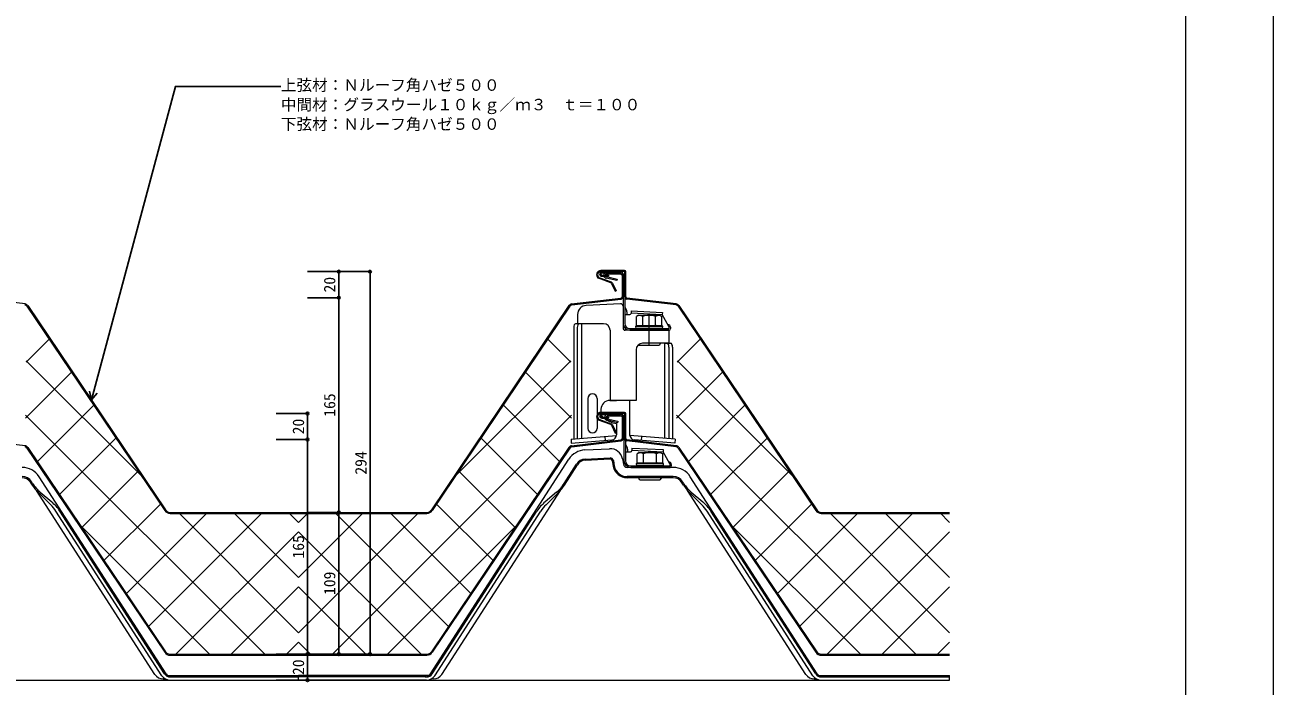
# Model space of a CAD drawing. Units: millimetres at full size, sheet at 1:3. Extents: x -1262 to 3778, y -891 to 1036.
# Drawn here: x 2820 to 3778, y 20 to 528 of the extents above; entities that cross this region are included whole.
import ezdxf
from ezdxf.enums import TextEntityAlignment as Align

# ---------------------------------------------------------------- set-up
doc = ezdxf.new("R2010")
doc.units = ezdxf.units.MM
doc.header["$LTSCALE"] = 3
doc.linetypes.add('CHAIN2', pattern=[12, 9, -1, 1, -1])
for name, color, linetype, lineweight in [('0-0_補助1', 4, 'Continuous', 5), ('0-4_寸法線1', 5, 'Continuous', 25), ('0-6_名称1', 5, 'Continuous', 25), ('0-B_屋根1', 6, 'Continuous', 20), ('0-C_屋根2', 3, 'Continuous', 9), ('2-1_裏貼1', 2, 'Continuous', 18), ('2-A_タイトフレーム', 3, 'Continuous', 9), ('2-C_断熱金具', 7, 'Continuous', 5), ('3-0_吊子', 7, 'Continuous', 5), ('4-2_H鋼1', 2, 'Continuous', 18), ('5-B_枠2', 4, 'Continuous', 5)]:
    doc.layers.add(name, color=color, linetype=linetype, lineweight=lineweight)
doc.styles.add('ＭＳ ゴシック', font='')
doc.styles.get('ＭＳ ゴシック').set_extended_font_data('MS Gothic')

msp = doc.modelspace()

# ---------------------------------------------------------------- linework, layer by layer
at = {"layer": '0-0_補助1'}
msp.add_line((3711.647, -819), (3711.647, 819), dxfattribs=at)
at = {"layer": '0-4_寸法線1'}
for p, q in [((3037.027, 338.458), (3061.027, 338.458)), ((3061.027, 338.458), (3085.027, 338.458)), ((3061.027, 318.458), (3061.027, 338.458)), ((3085.027, 44.458), (3085.027, 338.458)), ((3037.027, 318.458), (3061.027, 318.458)), ((3037.027, 318.458), (3061.027, 318.458)), ((3061.027, 153.458), (3061.027, 318.458)), ((3013.027, 229.458), (3037.027, 229.458)), ((3037.027, 209.458), (3037.027, 229.458)), ((3013.027, 209.458), (3037.027, 209.458)), ((3013.027, 209.458), (3037.027, 209.458)), ((3037.027, 44.458), (3037.027, 209.458)), ((3037.027, 153.458), (3061.027, 153.458)), ((3037.027, 153.458), (3061.027, 153.458)), ((3061.027, 44.458), (3061.027, 153.458)), ((3013.027, 44.458), (3037.027, 44.458)), ((3013.027, 44.458), (3037.027, 44.458)), ((3037.027, 44.458), (3061.027, 44.458)), ((3037.027, 24.458), (3037.027, 44.458)), ((3061.027, 44.458), (3085.027, 44.458)), ((3013.027, 24.458), (3037.027, 24.458))]:
    msp.add_line(p, q, dxfattribs=at)
for centre in [(3061.027, 338.458), (3085.027, 338.458), (3061.027, 318.458), (3061.027, 318.458), (3037.027, 229.458), (3037.027, 209.458), (3037.027, 209.458), (3061.027, 153.458), (3061.027, 153.458), (3037.027, 44.458), (3037.027, 44.458), (3061.027, 44.458), (3085.027, 44.458), (3037.027, 24.458)]:
    msp.add_circle(centre, 1.05, dxfattribs=at)
at = {"layer": '0-6_名称1'}
for q in [(2869.723, 246.485), (2875.518, 244.932)]:
    msp.add_line((2871.068, 239.913), q, dxfattribs=at)
msp.add_lwpolyline([(2871.068, 239.913), (2935.622, 480.832), (3016.544, 480.832)], dxfattribs=at)
at = {"layer": '0-B_屋根1'}
for p, q in [((3263.105, 338.458), (3277.605, 338.458)), ((3263.105, 337.658), (3277.605, 337.658)), ((3263.105, 335.722), (3268.105, 335.722)), ((3268.105, 335.722), (3268.105, 334.922)), ((3278.605, 336.658), (3278.605, 319.176)), ((3279.405, 336.658), (3279.405, 319.176)), ((3263.105, 334.922), (3268.105, 334.922)), ((2820.143, 313.622), (2782.285, 318.183)), ((3239.869, 313.622), (3277.724, 318.183)), ((3239.965, 312.828), (3277.724, 317.377)), ((2821.608, 311.873), (2927.419, 154.864)), ((2822.272, 312.32), (2928.082, 155.311)), ((3237.738, 312.317), (3132.195, 155.315)), ((3238.402, 311.871), (3132.859, 154.868)), ((3280.405, 230.258), (3262.205, 230.258)), ((3269.917, 220.853), (3260.368, 224.329)), ((3260.744, 225.043), (3270.191, 221.605)), ((3280.405, 229.458), (3262.205, 229.458)), ((3263.105, 229.458), (3277.605, 229.458)), ((3263.105, 228.658), (3277.605, 228.658)), ((3263.105, 226.722), (3268.105, 226.722)), ((3263.105, 225.922), (3268.105, 225.922)), ((3268.105, 226.722), (3268.105, 225.922)), ((3271.207, 220.674), (3273.99, 214.705)), ((3278.605, 227.658), (3278.605, 210.176)), ((3279.405, 227.658), (3279.405, 210.176)), ((3280.605, 210.176), (3280.605, 229.258)), ((3281.405, 210.176), (3281.405, 229.258)), ((2820.143, 204.622), (2782.285, 209.183)), ((2821.608, 202.873), (2927.419, 45.864)), ((2822.272, 203.32), (2928.082, 46.311)), ((3237.738, 203.317), (3132.195, 46.315)), ((3238.402, 202.871), (3132.859, 45.868)), ((3239.869, 204.622), (3277.724, 209.183)), ((3239.965, 203.828), (3277.724, 208.377)), ((3320.047, 203.828), (3282.19, 208.389)), ((3320.143, 204.622), (3282.285, 209.183)), ((3321.608, 202.873), (3427.419, 45.864)), ((3322.272, 203.32), (3428.082, 46.311)), ((2931.556, 153.458), (3128.719, 153.458)), ((2931.555, 152.658), (3128.719, 152.658)), ((2931.555, 43.658), (3128.719, 43.658)), ((2931.556, 44.458), (3128.719, 44.458)), ((3431.555, 43.658), (3530.137, 43.658)), ((3431.556, 44.458), (3530.137, 44.458))]:
    msp.add_line(p, q, dxfattribs=at)
msp.add_lwpolyline([(3270.482, 220.336), (3273.265, 214.367), (3273.99, 214.705)], dxfattribs=at)
for centre, radius, start, end in [((3263.105, 336.69), 1.768, 90, 270), ((3263.105, 336.69), 0.968, 90, 270), ((3277.605, 336.658), 1.8, 0, 90), ((3277.605, 336.658), 1, 0, 90), ((3277.605, 319.176), 1, 276.86999, 0), ((3277.605, 319.176), 1.8, 276.86999, 0), ((2819.784, 310.643), 2.2, 33.97654, 83.13001), ((2819.784, 310.643), 3, 33.97654, 83.13001), ((3240.228, 310.644), 3, 96.86999, 146.0895), ((3240.228, 310.644), 2.2, 96.86999, 146.0895), ((3262.205, 227.009), 3.249, 90, 235.57982), ((3280.405, 229.258), 1, 0, 90), ((3262.205, 227.009), 2.449, 90.00009, 233.37631), ((3263.105, 227.69), 1.768, 90, 270), ((3263.105, 227.69), 0.968, 90, 270), ((3269.575, 219.913), 1, 25, 70), ((3269.575, 219.913), 1.8, 25, 70), ((3277.605, 227.658), 1.8, 0, 90), ((3277.605, 227.658), 1, 0, 90), ((3280.405, 229.258), 0.2, 0, 90), ((2819.784, 201.643), 2.2, 33.97654, 83.13001), ((2819.784, 201.643), 3, 33.97654, 83.13001), ((3240.228, 201.644), 3, 96.86999, 146.0895), ((3240.228, 201.644), 2.2, 96.86999, 146.0895), ((3277.605, 210.176), 1, 276.86999, 0), ((3277.605, 210.176), 1.8, 276.86999, 0), ((3282.405, 210.176), 1.8, 180, 263.13001), ((3282.405, 210.176), 1, 180, 263.13001), ((3319.784, 201.643), 2.2, 33.97654, 83.13001), ((3319.784, 201.643), 3, 33.97654, 83.13001), ((2931.565, 157.658), 5, 213.97654, 270.11492), ((2931.565, 157.658), 4.2, 213.97654, 270.11492), ((3128.709, 157.658), 4.2, 270.11492, 326.0895), ((3128.709, 157.658), 5, 270.11492, 326.0895), ((2931.565, 48.658), 5, 213.97654, 270.11492), ((2931.565, 48.658), 4.2, 213.97654, 270.11492), ((3128.709, 48.658), 4.2, 270.11492, 326.0895), ((3128.709, 48.658), 5, 270.11492, 326.0895), ((3431.565, 48.658), 5, 213.97654, 270.11492), ((3431.565, 48.658), 4.2, 213.97654, 270.11492)]:
    msp.add_arc(centre, radius, start, end, dxfattribs=at)
at = {"layer": '0-C_屋根2'}
for p, q in [((3280.405, 339.258), (3262.205, 339.258)), ((3280.405, 338.458), (3262.205, 338.458)), ((3280.605, 319.176), (3280.605, 338.258)), ((3281.405, 319.176), (3281.405, 338.258)), ((3269.917, 329.853), (3260.368, 333.329)), ((3260.744, 334.043), (3270.191, 330.605)), ((3271.207, 329.674), (3273.99, 323.705)), ((3320.047, 312.828), (3282.19, 317.389)), ((3320.143, 313.622), (3282.285, 318.183)), ((3321.608, 311.873), (3427.419, 154.864)), ((3322.272, 312.32), (3428.082, 155.311)), ((3431.556, 153.458), (3530.137, 153.458)), ((3431.555, 152.658), (3530.137, 152.658))]:
    msp.add_line(p, q, dxfattribs=at)
msp.add_lwpolyline([(3270.482, 329.336), (3273.265, 323.367), (3273.99, 323.705)], dxfattribs=at)
for centre, radius, start, end in [((3262.205, 336.009), 3.249, 90, 235.57982), ((3262.205, 336.009), 2.449, 90.00009, 233.37631), ((3280.405, 338.258), 1, 0, 90), ((3280.405, 338.258), 0.2, 0, 90), ((3269.575, 328.913), 1, 25, 70), ((3269.575, 328.913), 1.8, 25, 70), ((3282.405, 319.176), 1.8, 180, 263.13001), ((3282.405, 319.176), 1, 180, 263.13001), ((3319.784, 310.643), 2.2, 33.97654, 83.13001), ((3319.784, 310.643), 3, 33.97654, 83.13001), ((3431.565, 157.658), 5, 213.97654, 270.11492), ((3431.565, 157.658), 4.2, 213.97654, 270.11492)]:
    msp.add_arc(centre, radius, start, end, dxfattribs=at)
at = {"layer": '2-1_裏貼1'}
for p, q in [((2821.02, 268.859), (2838.689, 286.527)), ((3239.254, 268.859), (3221.586, 286.527)), ((3321.02, 268.859), (3338.689, 286.527)), ((2909.289, 181.765), (2821.036, 270.018)), ((3150.985, 181.765), (3239.238, 270.018)), ((3409.289, 181.765), (3321.036, 270.018)), ((2820.433, 225.845), (2855.77, 261.182)), ((3239.842, 225.845), (3204.505, 261.182)), ((3320.433, 225.845), (3355.77, 261.182)), ((2828.856, 191.842), (2872.85, 235.836)), ((3231.418, 191.842), (3187.424, 235.836)), ((3328.856, 191.842), (3372.85, 235.836)), ((3004.17, 44.458), (2820.464, 228.164)), ((3056.104, 44.458), (3239.81, 228.164)), ((3504.17, 44.458), (3320.464, 228.164)), ((2846.056, 166.615), (2889.931, 210.49)), ((3214.218, 166.615), (3170.343, 210.49)), ((3346.056, 166.615), (3389.931, 210.49)), ((2863.256, 141.389), (2907.012, 185.145)), ((3197.018, 141.389), (3153.263, 185.145)), ((3363.256, 141.389), (3407.012, 185.145)), ((2880.456, 116.162), (2924.093, 159.799)), ((3030.137, 145.77), (3022.512, 153.396)), ((3030.137, 145.77), (3037.763, 153.396)), ((3179.818, 116.162), (3136.182, 159.799)), ((3380.456, 116.162), (3424.093, 159.799)), ((3530.137, 145.77), (3522.512, 153.396)), ((2961.744, 44.458), (2859.92, 146.282)), ((2897.656, 90.936), (2959.606, 152.885)), ((2914.856, 65.709), (3002.379, 153.233)), ((3030.137, 60.917), (2938.342, 152.713)), ((3030.137, 103.344), (2980.427, 153.054)), ((3030.137, 103.344), (3079.848, 153.054)), ((3030.137, 60.917), (3121.933, 152.713)), ((3145.419, 65.709), (3057.895, 153.233)), ((3098.53, 44.458), (3200.355, 146.282)), ((3162.619, 90.936), (3100.669, 152.885)), ((3461.744, 44.458), (3359.92, 146.282)), ((3397.656, 90.936), (3459.606, 152.885)), ((3414.856, 65.709), (3502.379, 153.233)), ((3530.137, 60.917), (3438.342, 152.713)), ((3530.137, 103.344), (3480.427, 153.054)), ((2936.031, 44.458), (3030.137, 138.564)), ((3124.244, 44.458), (3030.137, 138.564)), ((3436.031, 44.458), (3530.137, 138.564)), ((2978.457, 44.458), (3030.137, 96.138)), ((3081.817, 44.458), (3030.137, 96.138)), ((3478.457, 44.458), (3530.137, 96.138)), ((3020.884, 44.458), (3030.137, 53.712)), ((3039.391, 44.458), (3030.137, 53.712)), ((3520.884, 44.458), (3530.137, 53.712))]:
    msp.add_line(p, q, dxfattribs=at)
at = {"layer": '2-A_タイトフレーム'}
for p, q in [((3249.931, 201.382), (3268.991, 202.38)), ((3131.481, 29.252), (3237.709, 194.292)), ((3250.3, 194.344), (3269.36, 195.342)), ((3250.345, 193.49), (3269.404, 194.489)), ((3271.061, 193.171), (3271.785, 189.064)), ((3271.903, 193.319), (3272.627, 189.213)), ((3278.844, 194.543), (3279.568, 190.437)), ((3234.084, 175.638), (3243.635, 190.477)), ((3234.317, 174.421), (3244.354, 190.015)), ((3317.921, 187.958), (3282.522, 187.958)), ((2825.727, 174.368), (2824.309, 176.57)), ((2825.959, 175.587), (2825.028, 177.032)), ((2928.528, 29.252), (2830.955, 180.847)), ((3317.921, 180.91), (3282.522, 180.91)), ((3317.921, 180.055), (3282.522, 180.055)), ((3325.727, 174.368), (3324.309, 176.57)), ((3325.959, 175.587), (3325.028, 177.032)), ((3428.528, 29.252), (3330.955, 180.847)), ((2919.836, 28.899), (2828.792, 170.35)), ((2830.089, 168.981), (2839.804, 159.308)), ((2831.673, 169.059), (2840.562, 161.47)), ((3140.173, 28.899), (3231.218, 170.35)), ((3228.337, 169.059), (3219.448, 161.47)), ((3229.92, 168.981), (3220.206, 159.308)), ((3419.836, 28.899), (3328.792, 170.35)), ((3330.089, 168.981), (3339.804, 159.308)), ((3331.673, 169.059), (3340.562, 161.47)), ((2925.211, 27.899), (2843.862, 154.286)), ((2927.302, 29.252), (2846.787, 154.343)), ((3132.708, 29.252), (3213.222, 154.343)), ((3134.799, 27.899), (3216.147, 154.286)), ((3425.211, 27.899), (3343.862, 154.286)), ((3427.302, 29.252), (3346.787, 154.343)), ((2926.143, 25.458), (2927.776, 25.458)), ((2929.733, 27.958), (3030.137, 27.958)), ((2931.506, 26.958), (3030.137, 26.958)), ((2931.506, 24.458), (3030.137, 24.458)), ((3030.005, 24.458), (3030.005, 27.958)), ((3130.277, 27.958), (3030.005, 27.958)), ((3128.503, 26.958), (3030.005, 26.958)), ((3128.492, 24.458), (3030.005, 24.458)), ((3030.137, 24.458), (3030.137, 27.958)), ((3133.867, 25.458), (3132.234, 25.458)), ((3426.143, 25.458), (3427.776, 25.458)), ((3429.733, 27.958), (3530.137, 27.958)), ((3431.506, 26.958), (3530.137, 26.958)), ((3431.506, 24.458), (3530.137, 24.458)), ((3530.137, 24.458), (3530.137, 27.958))]:
    msp.add_line(p, q, dxfattribs=at)
for centre, radius, start, end in [((3250.743, 185.903), 15.5, 93, 147.23277), ((3269.488, 192.894), 9.5, 10, 93), ((3250.743, 185.903), 8.452, 93, 147.23277), ((3250.743, 185.903), 7.597, 93, 147.23277), ((3269.488, 192.894), 2.452, 10, 93), ((3269.488, 192.894), 1.597, 10, 93), ((2817.921, 172.458), 15.5, 32.76723, 90), ((3282.522, 190.958), 10.903, 190, 270), ((3282.522, 190.958), 10.048, 190, 270), ((3282.522, 190.958), 3, 190, 270), ((3317.921, 172.458), 15.5, 32.76723, 90), ((2817.921, 172.458), 8.452, 32.76723, 90), ((2817.921, 172.458), 7.597, 32.76723, 90), ((2853.021, 192.011), 32.5, 212.76723, 225.12245), ((2851.152, 191.875), 30, 212.76723, 229.50957), ((3208.857, 191.874), 30, 310.49043, 327.23277), ((3206.989, 192.011), 32.5, 314.87755, 327.23277), ((3317.921, 172.458), 8.452, 32.76723, 90), ((3317.921, 172.458), 7.597, 32.76723, 90), ((3353.021, 192.011), 32.5, 212.76723, 225.12245), ((3351.152, 191.874), 30, 212.76723, 229.50957), ((2818.636, 138.049), 30, 32.76723, 45.12245), ((2819.459, 136.753), 32.5, 32.76723, 49.50957), ((3240.551, 136.753), 32.5, 130.49043, 147.23277), ((3241.374, 138.049), 30, 134.87755, 147.23277), ((3318.636, 138.049), 30, 32.76723, 45.12245), ((3319.459, 136.753), 32.5, 32.76723, 49.50957), ((2926.143, 32.958), 7.5, 212.76723, 270), ((2931.506, 31.958), 5, 212.76723, 270), ((2932.733, 31.958), 5, 212.76723, 270), ((3127.277, 31.958), 5, 270, 327.23277), ((3128.503, 31.958), 5, 270, 327.23277), ((3133.867, 32.958), 7.5, 270, 327.23277), ((3426.143, 32.958), 7.5, 212.76723, 270), ((3431.506, 31.958), 5, 212.76723, 270), ((3432.733, 31.958), 5, 212.76723, 270), ((2931.518, 31.958), 7.5, 212.76723, 270), ((3128.492, 31.958), 7.5, 270, 327.23277), ((3431.518, 31.958), 7.5, 212.76723, 270)]:
    msp.add_arc(centre, radius, start, end, dxfattribs=at)
at = {"layer": '2-C_断熱金具'}
for p, q in [((3277.3, 313.847), (3251.038, 312.471)), ((3279.405, 311.85), (3279.405, 294.958)), ((3247.405, 298.458), (3242.784, 298.458)), ((3244.405, 305.481), (3244.405, 298.458)), ((3264.405, 298.458), (3244.405, 298.458)), ((3247.405, 298.458), (3247.405, 210.342)), ((3241.516, 295.458), (3241.516, 209.879)), ((3244.235, 295.458), (3244.235, 210.093)), ((3269.405, 293.458), (3269.405, 239.458)), ((3269.405, 293.458), (3269.405, 239.458)), ((3309.905, 293.458), (3280.905, 293.458)), ((3314.405, 293.458), (3309.905, 293.458)), ((3314.405, 293.458), (3314.405, 283.458)), ((3289.405, 278.458), (3289.405, 239.458)), ((3314.405, 283.458), (3294.405, 283.458)), ((3311.405, 210.342), (3311.405, 283.458)), ((3311.405, 283.458), (3316.026, 283.458)), ((3314.574, 280.458), (3314.574, 210.093)), ((3317.293, 280.458), (3317.293, 209.879)), ((3269.405, 258.347), (3269.405, 252.105)), ((3252.405, 240.958), (3252.405, 217.958)), ((3259.405, 240.958), (3259.405, 217.958)), ((3262.405, 232.658), (3262.405, 229.45)), ((3269.205, 239.458), (3274.405, 239.458)), ((3289.405, 239.458), (3269.405, 239.458)), ((3284.405, 239.458), (3284.405, 213.155)), ((3263.81, 226.801), (3268.842, 223.394)), ((3274.405, 221.658), (3274.405, 213.155)), ((3239.378, 209.71), (3274.344, 212.462)), ((3265.298, 211.75), (3265.533, 208.76)), ((3319.432, 209.71), (3284.465, 212.462)), ((3293.512, 211.75), (3293.277, 208.76)), ((3239.378, 209.71), (3239.613, 206.72)), ((3239.613, 206.72), (3270.719, 209.168)), ((3319.196, 206.72), (3288.091, 209.168)), ((3319.432, 209.71), (3319.196, 206.72))]:
    msp.add_line(p, q, dxfattribs=at)
for centre, radius, start, end in [((3251.405, 305.481), 7, 93, 180), ((3277.405, 311.85), 2, 0, 92.99998), ((3264.405, 293.458), 5, 0, 90), ((3280.905, 294.958), 1.5, 180, 270), ((3294.405, 278.458), 5, 90, 180), ((3255.905, 240.958), 3.5, 0, 180), ((3269.205, 232.658), 6.8, 90, 180), ((3265.605, 229.45), 3.2, 180, 235.893), ((3276.006, 236.572), 15, 241.46876, 263.87188), ((3255.905, 217.958), 3.5, 180, 0), ((3270.405, 213.155), 4, 274.5, 0), ((3288.405, 213.155), 4, 180, 265.5)]:
    msp.add_arc(centre, radius, start, end, dxfattribs=at)
for centre, start_param, end_param in [((3242.784, 295.458), 3.1415927, 4.712389), ((3245.503, 295.458), 3.1415927, 4.712389), ((3313.307, 280.458), 1.5707963, 3.1415927), ((3316.026, 280.458), 1.5707963, 3.1415927)]:
    msp.add_ellipse(centre, major_axis=(0, -3), ratio=0.422618, start_param=start_param, end_param=end_param, dxfattribs=at)
at = {"layer": '3-0_吊子'}
for p, q in [((3264.482, 335.567), (3264.482, 335.658)), ((3276.905, 337.658), (3266.482, 337.658)), ((3276.905, 336.458), (3266.682, 336.458)), ((3265.046, 334.168), (3264.95, 334.282)), ((3265.682, 335.458), (3265.682, 335.276)), ((3265.924, 334.988), (3265.682, 335.276)), ((3266.133, 333.503), (3266.288, 333.468)), ((3274.545, 331.586), (3266.288, 333.468)), ((3266.537, 334.642), (3274.812, 332.755)), ((3274.812, 332.755), (3274.545, 331.586)), ((3279.405, 333.958), (3279.405, 298.658)), ((3279.405, 330.785), (3280.605, 330.785)), ((3280.605, 333.975), (3280.605, 298.658)), ((3280.605, 311.458), (3281.888, 308.891)), ((3282.205, 307.55), (3282.205, 305.458)), ((3285.598, 308.396), (3285.494, 306.405)), ((3285.514, 306.798), (3309.481, 305.542)), ((3285.598, 308.396), (3309.565, 307.14)), ((3309.565, 307.14), (3309.481, 305.542)), ((3280.605, 305.458), (3284.495, 305.458)), ((3291.155, 304.958), (3289.59, 304.054)), ((3289.59, 296.958), (3289.59, 304.054)), ((3291.155, 304.958), (3307.655, 304.958)), ((3294.497, 296.958), (3294.497, 304.054)), ((3304.312, 296.958), (3304.312, 304.054)), ((3307.655, 304.958), (3309.22, 304.054)), ((3309.22, 296.958), (3309.22, 304.054)), ((3314.605, 296.258), (3309.481, 305.542)), ((3313.777, 297.758), (3313.805, 297.758)), ((3284.605, 294.658), (3314.605, 294.658)), ((3284.605, 293.458), (3314.605, 293.458)), ((3288.905, 296.449), (3293.978, 296.949)), ((3288.905, 296.449), (3289.084, 294.628)), ((3309.728, 294.658), (3289.084, 294.658)), ((3289.59, 296.958), (3309.22, 296.958)), ((3309.728, 294.658), (3309.905, 296.449)), ((3314.605, 296.258), (3314.605, 294.658)), ((3315.805, 295.758), (3315.805, 294.658)), ((3291.905, 281.86), (3306.905, 281.86)), ((3307.905, 283.458), (3307.905, 282.86)), ((3265.082, 226.367), (3265.082, 226.458)), ((3265.646, 224.968), (3265.55, 225.082)), ((3266.282, 226.258), (3266.282, 226.076)), ((3266.524, 225.787), (3266.282, 226.076)), ((3266.733, 224.303), (3266.888, 224.268)), ((3275.145, 222.385), (3266.888, 224.268)), ((3277.505, 228.458), (3267.082, 228.458)), ((3267.137, 225.442), (3275.412, 223.555)), ((3277.505, 227.258), (3267.282, 227.258)), ((3275.412, 223.555), (3275.145, 222.385)), ((3280.005, 224.758), (3280.005, 193.158)), ((3280.005, 221.585), (3281.205, 221.585)), ((3281.205, 224.775), (3281.205, 193.158)), ((3281.205, 205.958), (3282.488, 203.391)), ((3282.805, 202.05), (3282.805, 199.958)), ((3286.198, 202.896), (3286.094, 200.905)), ((3286.114, 201.298), (3310.081, 200.042)), ((3286.198, 202.896), (3310.165, 201.64)), ((3310.165, 201.64), (3310.081, 200.042)), ((3281.205, 199.958), (3285.095, 199.958)), ((3291.755, 199.458), (3290.19, 198.554)), ((3290.19, 191.458), (3290.19, 198.554)), ((3291.755, 199.458), (3308.255, 199.458)), ((3295.097, 191.458), (3295.097, 198.554)), ((3304.912, 191.458), (3304.912, 198.554)), ((3308.255, 199.458), (3309.82, 198.554)), ((3309.82, 191.458), (3309.82, 198.554)), ((3315.205, 190.758), (3310.081, 200.042)), ((3314.377, 192.258), (3314.405, 192.258)), ((3285.205, 189.158), (3315.205, 189.158)), ((3285.205, 187.958), (3315.205, 187.958)), ((3289.505, 190.949), (3294.578, 191.449)), ((3289.505, 190.949), (3289.684, 189.128)), ((3310.328, 189.158), (3289.684, 189.158)), ((3290.19, 191.458), (3309.82, 191.458)), ((3310.328, 189.158), (3310.505, 190.949)), ((3315.205, 190.758), (3315.205, 189.158)), ((3316.405, 190.258), (3316.405, 189.158)), ((3291.505, 180.055), (3291.505, 179.458)), ((3292.505, 178.458), (3307.505, 178.458)), ((3308.505, 180.055), (3308.505, 179.458))]:
    msp.add_line(p, q, dxfattribs=at)
at = {"layer": '3-0_吊子', "linetype": 'CHAIN2'}
msp.add_line((3299.405, 281.86), (3299.405, 304.958), dxfattribs=at)
at = {"layer": '3-0_吊子'}
for points in [[(3288.905, 296.449), (3309.905, 296.449), (3304.831, 296.949)], [(3289.505, 190.949), (3310.505, 190.949), (3305.431, 191.449)]]:
    msp.add_lwpolyline(points, dxfattribs=at)
for centre, radius, start, end in [((3266.482, 335.658), 2, 90, 180), ((3266.482, 335.567), 2, 180, 220), ((3266.682, 335.458), 1, 90, 180), ((3276.905, 333.958), 3.7, 0, 90), ((3276.905, 333.958), 2.5, 0, 90), ((3266.578, 335.453), 2, 220.00029, 257.15662), ((3266.69, 335.63), 1, 220, 261.15659), ((3279.205, 307.55), 3, 0, 26.56505), ((3284.605, 298.658), 5.2, 180, 270), ((3284.605, 298.658), 4, 180, 270), ((3284.495, 306.458), 1, 270, 357), ((3292.044, 299.804), 4.907, 59.99994, 120.00006), ((3299.405, 291.179), 13.779, 69.13594, 110.86406), ((3306.766, 299.804), 4.907, 59.99994, 120.00006), ((3313.805, 295.758), 2, 0, 90), ((3294.155, 295.158), 1.8, 90, 95.62833), ((3304.655, 295.158), 1.8, 84.37167, 90), ((3314.605, 294.658), 1.2, 270, 0), ((3291.905, 282.86), 1, 218.8743, 270), ((3306.905, 282.86), 1, 270, 0), ((3267.082, 226.458), 2, 90, 180), ((3267.082, 226.367), 2, 180, 220), ((3267.178, 226.253), 2, 220.00029, 257.15662), ((3267.282, 226.258), 1, 90, 180), ((3267.29, 226.43), 1, 220, 261.15659), ((3277.505, 224.758), 3.7, 0, 90), ((3277.505, 224.758), 2.5, 0, 90), ((3279.805, 202.05), 3, 0, 26.56505), ((3285.205, 193.158), 5.2, 180, 270), ((3285.205, 193.158), 4, 180, 270), ((3285.095, 200.958), 1, 270, 357), ((3292.644, 194.304), 4.907, 59.99994, 120.00006), ((3300.005, 185.679), 13.779, 69.13594, 110.86406), ((3307.366, 194.304), 4.907, 59.99994, 120.00006), ((3314.405, 190.258), 2, 0, 90), ((3294.755, 189.658), 1.8, 90, 95.62833), ((3305.255, 189.658), 1.8, 84.37167, 90), ((3315.205, 189.158), 1.2, 270, 0), ((3292.505, 179.458), 1, 180, 270), ((3307.505, 179.458), 1, 270, 0)]:
    msp.add_arc(centre, radius, start, end, dxfattribs=at)
at = {"layer": '4-2_H鋼1'}
msp.add_line((2149.505, 24.458), (3530.137, 24.458), dxfattribs=at)
at = {"layer": '5-B_枠2'}
msp.add_lwpolyline([(1258.5, 891), (3778.5, 891), (3778.5, -891), (1258.5, -891)], close=True, dxfattribs=at)

# ---------------------------------------------------------------- texts
at = {"layer": '0-4_寸法線1', "style": 'ＭＳ ゴシック'}
for s, p in [('20', (3061.027, 322.458)), ('165', (3061.027, 226.958)), ('20', (3037.027, 213.458)), ('294', (3085.027, 182.458)), ('165', (3037.027, 117.958)), ('109', (3061.027, 89.958)), ('20', (3037.027, 28.458))]:
    msp.add_text(s, height=8.798, rotation=90, dxfattribs=at).set_placement(p, align=Align.BOTTOM_LEFT)
at = {"layer": '0-6_名称1', "style": 'ＭＳ ゴシック'}
for s, p in [('上弦材：Ｎルーフ角ハゼ５００\u3000\u3000\u3000\u3000\u3000', (3016.544, 474.832)), ('中間材：グラスウール１０ｋｇ／ｍ３\u3000ｔ＝１００', (3016.544, 459.832)), ('下弦材：Ｎルーフ角ハゼ５００\u3000\u3000\u3000\u3000\u3000', (3016.544, 444.832))]:
    msp.add_text(s, height=8.798, dxfattribs=at).set_placement(p, align=Align.BOTTOM_LEFT)

doc.saveas('drawing.dxf')
